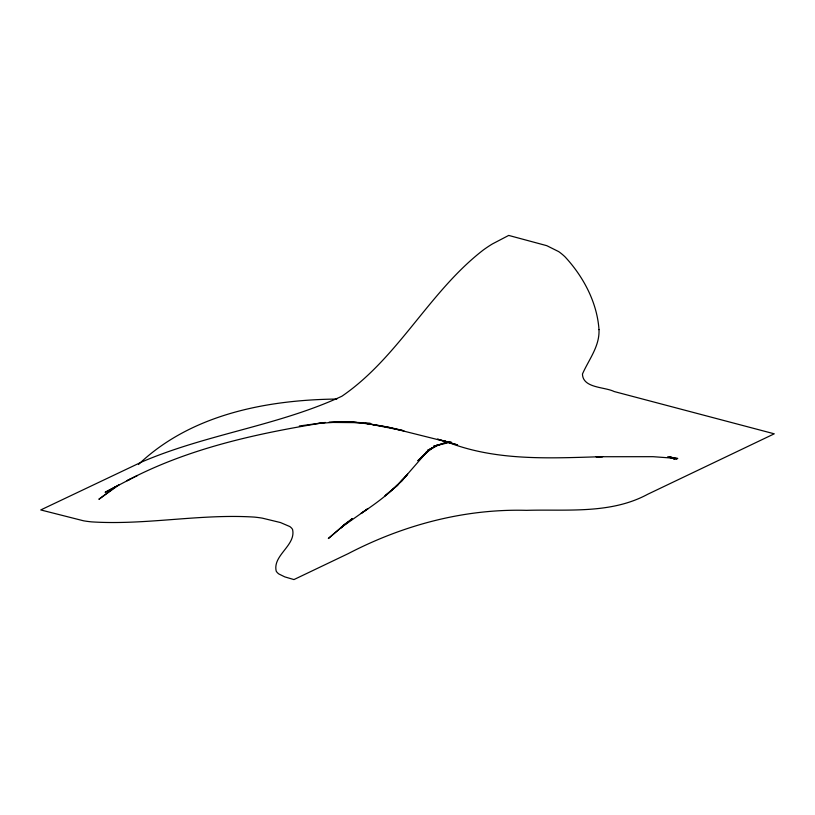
<?xml version="1.0" encoding="UTF-8"?>
<svg xmlns="http://www.w3.org/2000/svg" width="815" height="815" viewBox="0 0 815 815"><rect width="100%" height="100%" fill="white"/><g stroke="black" fill="none" stroke-linecap="round" stroke-linejoin="round"><path stroke-width="1.22" d="M138.458 464.519C190.954 414.356 266.648 399.88 336.85 399.044M344.358 524.768L328.323 538.532L345.315 523.984M347.292 522.262L340.731 527.855L352.396 518.513L340.415 528.028L367.932 508.621L360.974 513.501C377.977 502.295 394.399 489.815 407.632 474.218L395.937 486.616L384.986 495.877L397.873 484.701L395.937 486.616L403.099 479.332L400.949 481.726L427.702 450.98L417.83 460.781L431.746 448.067M431.797 448.005L426.072 452.356L437.207 445.153L427.488 450.44L438.368 445.122L447.404 442.107L433.519 446.325L450.573 442.148M115.139 487.054L98.87 499.289L119.173 484.721L105.145 492.311L130.4 479.047M137.511 475.491L127.059 480.718C188.082 448.372 256.613 433.529 324.258 422.598M299.339 425.99L325.358 422.455M449.401 442.127L444.684 442.565L451.296 442.127M317.677 423.484L343.798 421.62L370.163 423.209M329.046 422.292L343.798 421.62M329.026 422.415L361.728 422.679M341.332 421.589C362.441 422.445 383.447 425.552 403.914 430.799L366.658 423.443M342.86 421.691L356.705 422.415M365.375 423.301L388.439 427.274L450.369 442.759L437.512 439.163L457.612 444.97L445.296 441.231C495.337 461.473 549.901 458.173 602.652 456.665L596.02 456.736L653.019 456.685L677.764 458.488L667.597 457.042L676.97 458.988L670.011 456.767M669.482 456.665L674.881 459.365L670.541 457.083M598.994 329.627C599.779 346.314 588.766 359.598 582.46 374.024C582.817 388.307 604.557 386.738 614.174 391.536L774.25 433.814L647.67 494.287C610.588 514.336 566.985 509.151 526.48 510.343C464.295 508.652 403.089 525.064 348.158 553.67L293.95 579.577L284.802 576.888L278.974 574.035A45.09 16.157 -10 0 1 276.204 571.121C272.454 555.209 296.293 545.357 292.554 529.444A45.09 16.157 -10 0 0 289.783 526.541L280.431 522.537L262.41 518.167A82.702 29.635 -10 0 0 254.362 517.097C200.062 513.623 145.926 525.349 91.626 521.875A82.702 29.635 -10 0 1 83.578 520.805L40.75 509.946L141.942 461.891A172.821 61.93 -10 0 1 152.201 457.663C214.07 433.183 281.44 424.248 341.872 396.243C398.392 357.561 429.179 291.821 483.183 250.093A145.131 107.06 -75.2 0 1 492.352 243.97L508.703 235.423L546.773 245.672L558.703 251.621A48.615 27.812 64.5 0 1 565.07 256.878C583.397 276.652 597.12 302.426 598.994 329.627"/></g></svg>
